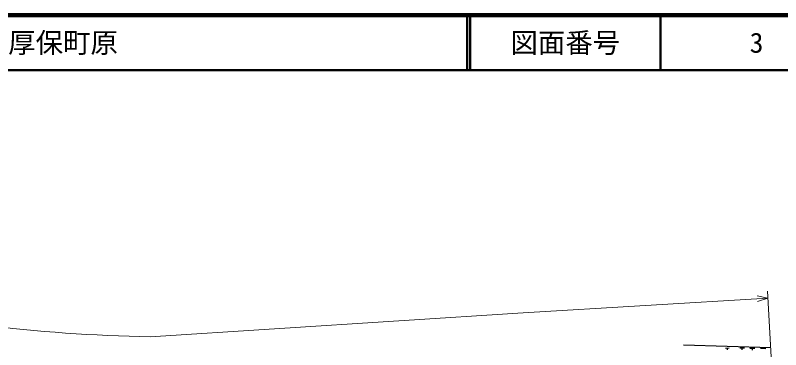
# Model space of a CAD drawing. Units: millimetres, scale not verified. Extents: x 40000 to 680000, y 20000 to 380000.
# Drawn here: x 426318 to 565894, y 318992 to 380000 of the extents above; entities that cross this region are included whole.
import ezdxf
from ezdxf.enums import TextEntityAlignment as Align

# ---------------------------------------------------------------- set-up
doc = ezdxf.new("R2010")
doc.units = ezdxf.units.MM
doc.header["$LTSCALE"] = 1000
doc.linetypes.add('CHAIN', pattern=[18.5, 12, -1.5, 3.5, -1.5])
for name, color, linetype, lineweight in [('M-BGD', 7, 'Continuous', 25), ('M-BMK', 2, 'CHAIN', 13), ('M-STR-HTXT', 7, 'Continuous', 13), ('M-TTL', 2, 'Continuous', 140), ('M-TTL-LINE', 7, 'Continuous', 50)]:
    doc.layers.add(name, color=color, linetype=linetype, lineweight=lineweight)
doc.layers.add('M-TTL-TXT', color=7, linetype='Continuous')
doc.styles.add('ＭＳ ゴシック', font='')
doc.styles.get('ＭＳ ゴシック').set_extended_font_data('MS Gothic')

msp = doc.modelspace()

# ---------------------------------------------------------------- linework, layer by layer
at = {"layer": 'M-BGD'}
for p, q in [((548173, 319859), (564083, 319389)), ((555828, 319296), (556475, 319317)), ((556077, 319110), (556239, 319115)), ((558445, 319356), (559266, 319331)), ((558746, 319100), (558951, 319094)), ((560282, 319301), (561179, 319275)), ((560610, 319022), (560835, 319016)), ((562197, 319245), (563173, 319216))]:
    msp.add_line(p, q, dxfattribs=at)
at = {"layer": 'M-BMK'}
msp.add_line((566367, 280749), (563462, 329913), dxfattribs=at)
at = {"layer": 'M-STR-HTXT'}
for p, q in [((518958, 325713), (563542, 328418)), ((563542, 328418), (561582, 328817)), ((561645, 327784), (563542, 328418)), ((450921, 321347), (518958, 325713))]:
    msp.add_line(p, q, dxfattribs=at)
msp.add_arc((456262, 614298), 293000, 262.91265, 268.95561, dxfattribs=at)
at = {"layer": 'M-TTL'}
msp.add_line((680000, 380000), (40000, 380000), dxfattribs=at)
at = {"layer": 'M-TTL-LINE'}
for p, q in [((508747, 380000), (508747, 370000)), ((509247, 380000), (509247, 370000)), ((543997, 380000), (543997, 370000)), ((40000, 370000), (680000, 370000))]:
    msp.add_line(p, q, dxfattribs=at)

# ---------------------------------------------------------------- texts
at = {"layer": 'M-TTL-TXT', "style": 'ＭＳ ゴシック'}
msp.add_text('美祢市西厚保町原', height=3666, dxfattribs=at).set_placement((405024, 375000), align=Align.MIDDLE_LEFT)
for s, p in [('図面番号', (526622, 375000)), ('3', (561497, 375000))]:
    msp.add_text(s, height=3666, dxfattribs=at).set_placement(p, align=Align.MIDDLE_CENTER)

doc.saveas('drawing.dxf')
